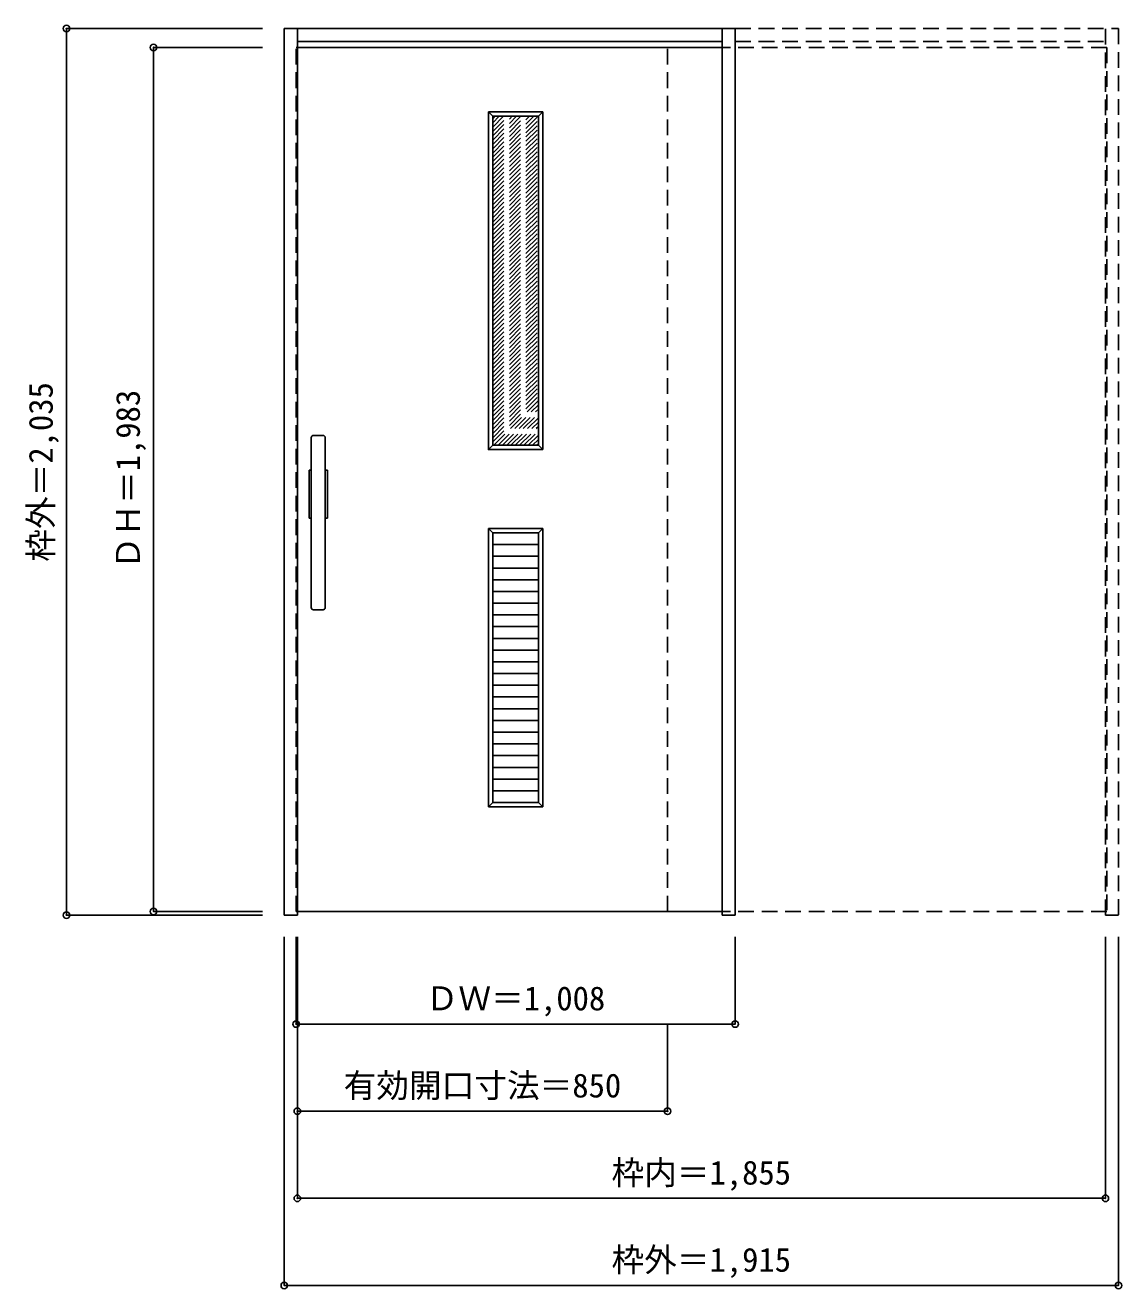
# Model space of a CAD drawing. Units: millimetres, scale not verified. Extents: x -1109 to 1408, y -1841 to 1059.
import ezdxf
from ezdxf.enums import TextEntityAlignment as Align

# ---------------------------------------------------------------- set-up
doc = ezdxf.new("R2010")
doc.units = ezdxf.units.MM
doc.header["$LTSCALE"] = 30
doc.header["$PDMODE"] = 32
doc.header["$PDSIZE"] = 15
doc.linetypes.add('DASHED1', pattern=[1.8, 1.2, -0.6])
doc.layers.add('0-0', color=4, linetype='DASHED1')
doc.layers.add('0-1_寸法', color=7, linetype='Continuous')
doc.styles.add('ＭＳ ゴシック', font='')
doc.styles.get('ＭＳ ゴシック').set_extended_font_data('MS Gothic')

msp = doc.modelspace()

# ---------------------------------------------------------------- linework, layer by layer
at = {"layer": '0-0', "color": 3, "linetype": 'Continuous'}
for p, q in [((-514.31, -983.94), (-514.31, 1051.06)), ((-514.31, 1051.06), (520.69, 1051.06)), ((-484.31, -983.94), (-484.31, 1051.06)), ((490.69, -983.94), (490.69, 1051.06)), ((520.69, -983.94), (520.69, 1051.06)), ((-484.31, 1021.06), (490.69, 1021.06)), ((490.69, 1007.56), (-484.31, 1007.56)), ((-35.81, 849.56), (69.19, 849.56)), ((-35.81, 849.56), (-35.81, 94.56)), ((69.19, 849.56), (69.19, 94.56)), ((-425.31, 117.06), (-447.31, 117.06)), ((-452.31, -277.94), (-452.31, 112.06)), ((-420.31, -277.94), (-420.31, 112.06)), ((-35.81, 94.56), (69.19, 94.56)), ((-457.31, -72.94), (-457.31, 37.06)), ((-457.31, 37.06), (-452.31, 37.06)), ((-420.31, 37.06), (-415.31, 37.06)), ((-415.31, 37.06), (-415.31, -72.94)), ((-452.31, -72.94), (-457.31, -72.94)), ((-415.31, -72.94), (-420.31, -72.94)), ((-35.81, -106.44), (-35.81, -725.44)), ((69.19, -106.44), (-35.81, -106.44)), ((69.19, -725.44), (69.19, -106.44)), ((69.19, -133.35), (-35.81, -133.35)), ((69.19, -160.27), (-35.81, -160.27)), ((69.19, -187.18), (-35.81, -187.18)), ((69.19, -214.09), (-35.81, -214.09)), ((69.19, -241.01), (-35.81, -241.01)), ((-447.31, -282.94), (-425.31, -282.94)), ((69.19, -267.92), (-35.81, -267.92)), ((69.19, -294.83), (-35.81, -294.83)), ((69.19, -321.75), (-35.81, -321.75)), ((69.19, -348.66), (-35.81, -348.66)), ((69.19, -375.57), (-35.81, -375.57)), ((69.19, -402.49), (-35.81, -402.49)), ((69.19, -429.4), (-35.81, -429.4)), ((69.19, -456.31), (-35.81, -456.31)), ((69.19, -483.22), (-35.81, -483.22)), ((69.19, -510.14), (-35.81, -510.14)), ((69.19, -537.05), (-35.81, -537.05)), ((69.19, -563.96), (-35.81, -563.96)), ((69.19, -590.88), (-35.81, -590.88)), ((69.19, -617.79), (-35.81, -617.79)), ((69.19, -644.7), (-35.81, -644.7)), ((69.19, -671.62), (-35.81, -671.62)), ((69.19, -698.53), (-35.81, -698.53)), ((-35.81, -725.44), (69.19, -725.44)), ((-514.31, -983.94), (-484.31, -983.94)), ((-484.31, -975.44), (490.69, -975.44)), ((490.69, -983.94), (520.69, -983.94))]:
    msp.add_line(p, q, dxfattribs=at)
at = {"layer": '0-0'}
for p, q in [((520.69, 1051.06), (1400.69, 1051.06)), ((1370.69, -983.94), (1370.69, 1051.06)), ((1400.69, 1051.06), (1400.69, -983.94)), ((520.69, 1021.06), (1370.69, 1021.06)), ((-484.31, 1007.56), (-487.31, 1007.56)), ((-487.31, -975.44), (-487.31, 1007.56)), ((1373.69, 1007.56), (365.69, 1007.56)), ((365.69, -975.44), (365.69, 1007.56)), ((520.69, 1007.56), (520.69, -975.44)), ((1373.69, 1007.56), (1373.69, -975.44)), ((-35.81, 745.56), (68.19, 849.56)), ((-35.81, 755.46), (58.29, 849.56)), ((-35.81, 765.36), (48.39, 849.56)), ((-35.81, 775.26), (38.49, 849.56)), ((-35.81, 785.16), (28.59, 849.56)), ((-35.81, 795.06), (18.69, 849.56)), ((-35.81, 804.96), (8.79, 849.56)), ((-35.81, 814.85), (-1.11, 849.56)), ((-35.81, 824.75), (-11.01, 849.56)), ((-35.81, 834.65), (-20.9, 849.56)), ((-35.81, 844.55), (-30.8, 849.56)), ((-35.81, 735.66), (69.19, 840.66)), ((-35.81, 725.76), (69.19, 830.76)), ((-35.81, 715.86), (69.19, 820.86)), ((-35.81, 705.96), (69.19, 810.96)), ((-35.81, 696.06), (69.19, 801.06)), ((-35.81, 686.16), (69.19, 791.16)), ((-35.81, 676.26), (69.19, 781.26)), ((-35.81, 666.36), (69.19, 771.36)), ((-35.81, 656.46), (69.19, 761.46)), ((-35.81, 646.56), (69.19, 751.56)), ((-35.81, 636.66), (69.19, 741.66)), ((-35.81, 626.76), (69.19, 731.76)), ((-35.81, 616.86), (69.19, 721.86)), ((-35.81, 606.97), (69.19, 711.97)), ((-35.81, 597.07), (69.19, 702.07)), ((-35.81, 587.17), (69.19, 692.17)), ((-35.81, 577.27), (69.19, 682.27)), ((-35.81, 567.37), (69.19, 672.37)), ((-35.81, 557.47), (69.19, 662.47)), ((-35.81, 547.57), (69.19, 652.57)), ((-35.81, 537.67), (69.19, 642.67)), ((-35.81, 527.77), (69.19, 632.77)), ((-35.81, 517.87), (69.19, 622.87)), ((-35.81, 507.97), (69.19, 612.97)), ((-35.81, 498.07), (69.19, 603.07)), ((-35.81, 488.17), (69.19, 593.17)), ((-35.81, 478.27), (69.19, 583.27)), ((-35.81, 468.37), (69.19, 573.37)), ((-35.81, 458.47), (69.19, 563.47)), ((-35.81, 448.57), (69.19, 553.57)), ((-35.81, 438.67), (69.19, 543.67)), ((-35.81, 428.77), (69.19, 533.77)), ((-35.81, 418.87), (69.19, 523.87)), ((-35.81, 408.98), (69.19, 513.98)), ((-35.81, 399.08), (69.19, 504.08)), ((-35.81, 389.18), (69.19, 494.18)), ((-35.81, 379.28), (69.19, 484.28)), ((-35.81, 369.38), (69.19, 474.38)), ((-35.81, 359.48), (69.19, 464.48)), ((-35.81, 349.58), (69.19, 454.58)), ((-35.81, 339.68), (69.19, 444.68)), ((-35.81, 329.78), (69.19, 434.78)), ((-35.81, 319.88), (69.19, 424.88)), ((-35.81, 309.98), (69.19, 414.98)), ((-35.81, 300.08), (69.19, 405.08)), ((-35.81, 290.18), (69.19, 395.18)), ((-35.81, 280.28), (69.19, 385.28)), ((-35.81, 270.38), (69.19, 375.38)), ((-35.81, 260.48), (69.19, 365.48)), ((-35.81, 250.58), (69.19, 355.58)), ((-35.81, 240.68), (69.19, 345.68)), ((-35.81, 230.78), (69.19, 335.78)), ((-35.81, 220.89), (69.19, 325.88)), ((-35.81, 210.99), (69.19, 315.99)), ((-35.81, 201.09), (69.19, 306.09)), ((-35.81, 191.19), (69.19, 296.19)), ((-35.81, 181.29), (69.19, 286.29)), ((-35.81, 171.39), (69.19, 276.39)), ((-35.81, 161.49), (69.19, 266.49)), ((-35.81, 151.59), (69.19, 256.59)), ((-35.81, 141.69), (69.19, 246.69)), ((-35.81, 131.79), (69.19, 236.79)), ((-35.81, 121.89), (69.19, 226.89)), ((-35.81, 111.99), (69.19, 216.99)), ((-35.81, 102.09), (69.19, 207.09)), ((-33.44, 94.56), (69.19, 197.19)), ((-23.54, 94.56), (69.19, 187.29)), ((-13.64, 94.56), (69.19, 177.39)), ((-3.74, 94.56), (69.19, 167.49)), ((6.15, 94.56), (69.19, 157.59)), ((16.05, 94.56), (69.19, 147.69)), ((25.95, 94.56), (69.19, 137.79)), ((35.85, 94.56), (69.19, 127.89)), ((45.75, 94.56), (69.19, 118)), ((55.65, 94.56), (69.19, 108.1)), ((65.55, 94.56), (69.19, 98.2)), ((-484.31, -975.44), (-487.31, -975.44)), ((365.69, -975.44), (1373.69, -975.44)), ((1370.69, -983.94), (1400.69, -983.94))]:
    msp.add_line(p, q, dxfattribs=at)
at = {"layer": '0-0', "color": 7, "linetype": 'Continuous'}
for p, q in [((-45.81, 859.56), (-35.81, 849.56)), ((-45.81, 859.56), (79.19, 859.56)), ((79.19, 859.56), (69.19, 849.56)), ((79.19, 859.56), (79.19, 84.56)), ((-35.81, 94.56), (-45.81, 84.56)), ((69.19, 94.56), (79.19, 84.56)), ((-45.81, -96.44), (-45.81, -735.44)), ((-45.81, -96.44), (-35.81, -106.44)), ((-45.81, -96.44), (79.19, -96.44)), ((79.19, -96.44), (69.19, -106.44)), ((79.19, -96.44), (79.19, -735.44)), ((-35.81, -725.44), (-45.81, -735.44)), ((-45.81, -735.44), (79.19, -735.44)), ((69.19, -725.44), (79.19, -735.44))]:
    msp.add_line(p, q, dxfattribs=at)
msp.add_lwpolyline([(79.19, 84.56), (-45.81, 84.56), (-45.81, 859.56)], dxfattribs=at)
at = {"layer": '0-0', "color": 3, "linetype": 'Continuous'}
for centre, start, end in [((-447.31, 112.06), 90, 180), ((-425.31, 112.06), 0, 90), ((-447.31, -277.94), 180, 270), ((-425.31, -277.94), 270, 0)]:
    msp.add_arc(centre, 5, start, end, dxfattribs=at)
at = {"layer": '0-1_寸法', "color": 4}
for p, q in [((-1014.31, 1051.06), (-564.31, 1051.06)), ((-1014.31, -983.94), (-1014.31, 1051.06)), ((-814.31, 1007.56), (-564.31, 1007.56)), ((-814.31, -975.44), (-814.31, 1007.56)), ((-1014.31, -983.94), (-564.31, -983.94)), ((-814.31, -975.44), (-564.31, -975.44)), ((-514.31, -1833.94), (-514.31, -1033.94)), ((-487.31, -1233.94), (-487.31, -1033.94)), ((-484.31, -1633.94), (-484.31, -1033.94)), ((520.69, -1233.94), (520.69, -1033.94)), ((1370.69, -1633.94), (1370.69, -1033.94)), ((-487.31, -1233.94), (520.69, -1233.94)), ((365.69, -1433.94), (365.69, -1233.94)), ((-484.31, -1433.94), (365.69, -1433.94)), ((-484.31, -1633.94), (1370.69, -1633.94))]:
    msp.add_line(p, q, dxfattribs=at)
msp.add_lwpolyline([(-514.31, -1833.94), (1400.69, -1833.94), (1400.69, -1033.94)], dxfattribs=at)
at = {"layer": '0-1_寸法'}
for p in [(-1014.31, 1051.06), (-814.31, 1007.56), (-1014.31, -983.94), (-814.31, -975.44), (-487.31, -1233.94), (520.69, -1233.94), (-484.31, -1433.94), (365.69, -1433.94), (-484.31, -1633.94), (1370.69, -1633.94), (-514.31, -1833.94), (1400.69, -1833.94)]:
    msp.add_point(p, dxfattribs=at)

# ---------------------------------------------------------------- texts
at = {"layer": '0-1_寸法', "style": 'ＭＳ ゴシック'}
for s, p in [('枠外＝2,035', (-1029.31, -172.69)), ('ＤＨ＝1,983', (-829.31, -190.19))]:
    msp.add_text(s, height=54.99, rotation=90, dxfattribs=at).set_placement(p, align=Align.BOTTOM_LEFT)
for s, p in [('ＤＷ＝1,008', (-189.56, -1218.94)), ('有効開口寸法＝850', (-378.06, -1418.94)), ('枠内＝1,855', (236.94, -1618.94)), ('枠外＝1,915', (236.94, -1818.94))]:
    msp.add_text(s, height=54.99, dxfattribs=at).set_placement(p, align=Align.BOTTOM_LEFT)

doc.saveas('drawing.dxf')
